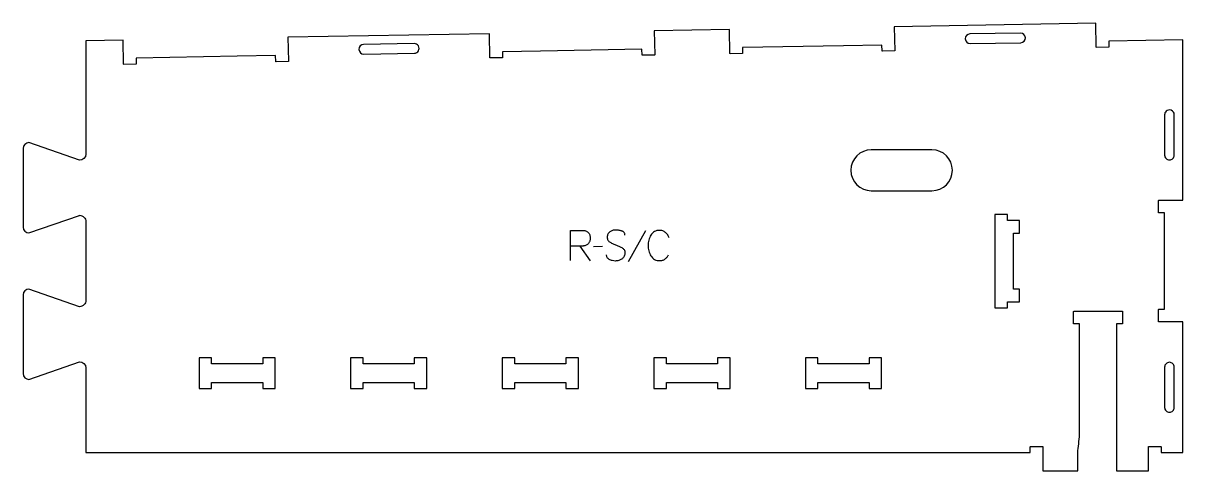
# Model space of a CAD drawing. Extents: x 0 to 1147, y 0 to 443.
import ezdxf

# ---------------------------------------------------------------- set-up
doc = ezdxf.new("R2010")
doc.units = 0
for name, color, linetype in [('1_ANYTOOL_1MMDEEP_LABELS_S', 2, 'CONTINUOUS'), ('3_ANYTOOL_CUTTHROUGH_INSID', 4, 'CONTINUOUS'), ('4_ANYTOOL_CUTTHROUGH_OUTSI', 5, 'CONTINUOUS')]:
    doc.layers.add(name, color=color, linetype=linetype)

msp = doc.modelspace()

# ---------------------------------------------------------------- linework, layer by layer
at = {"layer": '1_ANYTOOL_1MMDEEP_LABELS_S'}
for p, q in [((615.751089, 237.711362), (598.565375, 206.939934)), ((550.736804, 222.625648), (561.193947, 208.139934)), ((573.193947, 222.068505), (564.408232, 221.982791))]:
    msp.add_line(p, q, dxfattribs=at)
for points in [[(541.736804, 208.182791), (541.736804, 238.182791), (553.093947, 238.182791, -0.030274), (554.85976, 238.075775, -0.049), (556.581447, 237.692612, -0.050774), (557.913969, 237.100156, -0.06445), (559.072518, 236.222076, -0.0646), (559.962429, 235.086045, -0.052254), (560.567161, 233.771184, -0.050381), (560.956296, 232.078635, -0.031337), (561.065375, 230.339934, -0.040022), (560.955214, 228.965877, -0.042626), (560.620732, 227.629219, -0.04247), (560.052047, 226.339499, -0.036572), (559.286804, 225.154219, -0.051097), (558.345026, 224.140264, -0.061981), (557.202875, 223.364934, -0.061813), (555.893873, 222.888434, -0.049309), (554.508232, 222.711362, -0.003273), (553.640581, 222.673671, -0.003121), (552.772518, 222.647076, -0.003882), (551.754737, 222.630157, -0.002215), (550.736804, 222.625648), (541.779661, 222.625648)], [(595.436804, 233.597076, 0.071867), (595.24369, 234.933683, 0.100684), (594.617161, 236.114934, 0.047558), (594.142607, 236.591384, 0.038563), (593.592607, 236.980112, 0.037928), (592.89542, 237.32758, 0.026634), (592.158232, 237.582791, 0.028461), (589.134899, 238.268773, 0.041577), (586.051089, 238.525648, 0.036938), (584.54873, 238.414508, 0.041531), (583.083232, 238.070291, 0.041583), (581.705855, 237.493082, 0.038125), (580.436804, 236.704219, 0.057611), (579.366651, 235.712315, 0.065808), (578.572518, 234.491719, 0.06469), (578.095022, 233.032165, 0.046778), (577.951089, 231.497076, 0.052235), (578.113445, 229.947234, 0.075448), (578.658232, 228.497076, 0.076671), (579.574324, 227.324024, 0.061023), (580.779661, 226.439934, 0.021951), (583.808515, 224.912588, 0.018213), (586.951089, 223.632791, -0.02405), (590.052574, 222.327329, -0.02981), (592.993947, 220.697076, -0.068439), (594.135248, 219.731146, -0.079282), (594.943947, 218.479219, -0.076308), (595.368946, 216.900537, -0.047772), (595.393947, 215.254219, -0.046243), (595.100712, 213.57326, -0.06359), (594.451089, 212.002434, -0.064671), (593.478266, 210.718245, -0.057073), (592.222518, 209.704219, -0.067522), (589.25421, 208.341309, -0.070793), (586.029661, 207.839934, -0.064027), (582.890646, 208.202449, -0.070447), (579.965375, 209.382791, -0.054374), (578.806958, 210.232423, -0.074742), (577.908232, 211.343505, -0.075199), (577.385225, 212.649883, -0.057737), (577.222518, 214.054219)], [(639.365375, 230.682791, 0.059291), (637.829214, 233.612207, 0.066881), (635.615375, 236.061362, 0.04529), (634.298389, 236.985239, 0.046757), (632.835018, 237.652434, 0.04633), (631.195106, 238.056765, 0.037303), (629.508232, 238.182791, 0.054828), (627.002592, 237.907205, 0.073548), (624.660018, 237.009576, 0.073729), (622.690696, 235.481344, 0.056205), (621.172518, 233.489934, 0.033355), (619.951349, 231.100058, 0.034965), (619.067161, 228.566719, 0.034911), (618.537133, 225.898712, 0.031589), (618.365375, 223.182791, 0.032085), (618.539878, 220.466162, 0.035383), (619.077875, 217.798862, 0.035431), (619.976364, 215.263705, 0.033598), (621.215375, 212.875648, 0.058628), (622.777576, 210.874763, 0.073381), (624.799304, 209.356005, 0.072539), (627.245277, 208.454951, 0.05208), (629.851089, 208.182791, 0.033243), (631.292464, 208.278727, 0.042283), (632.701089, 208.589934, 0.042766), (633.943786, 209.097023, 0.044269), (635.079661, 209.811362, 0.055485), (637.091456, 211.726263, 0.045948), (638.679661, 214.011362)]]:
    msp.add_lwpolyline(points, format="xyb", dxfattribs=at)
at = {"layer": '3_ANYTOOL_CUTTHROUGH_INSID'}
for points in [[(937.070338, 423.257858), (987.063067, 424.110532, 1), (986.901059, 433.60915), (936.90833, 432.756476, 1)], [(337.070339, 412.784819), (387.063068, 413.637493, 1), (386.90106, 423.136112), (336.908331, 422.283437, 1)], [(1129.499733, 352.749996), (1129.499733, 312.749997, 0.198913), (1130.890973, 309.391235, 0.414214), (1137.608492, 309.391234, 0.198913), (1138.999733, 312.749996), (1138.999733, 352.750004, 0.668179), (1130.890971, 356.108757, 0.198912)], [(839.249733, 277.5), (899.249733, 277.5, 1), (899.249733, 318), (839.249733, 318, 1)], [(1129.499733, 62.750004, 0.198912), (1130.890971, 59.391243, 0.198912), (1134.249728, 57.999996, 0.198912), (1137.608488, 59.391237, 0.198912), (1138.999733, 62.749996), (1138.999733, 102.750004, 0.198913), (1137.608492, 106.108766, 0.198913), (1134.249732, 107.500011, 0.198913), (1130.890973, 106.108765, 0.198913), (1129.499733, 102.750003)]]:
    msp.add_lwpolyline(points, format="xyb", close=True, dxfattribs=at)
for points in [[(973.999733, 254), (961.499733, 254), (961.499733, 161.5), (973.999733, 161.5), (973.999733, 167.5), (985.999733, 167.5), (985.999733, 180), (979.999733, 180), (979.999733, 235.5), (985.999733, 235.5), (985.999733, 248), (973.999733, 248)], [(211.749733, 87.5), (236.999733, 87.5), (236.999733, 81.5), (249.499733, 81.5), (249.499733, 112), (236.999733, 112), (236.999733, 106), (186.499733, 106), (186.499733, 112), (173.999733, 112), (173.999733, 81.5), (186.499733, 81.5), (186.499733, 87.5)], [(336.499733, 106), (336.499733, 112), (323.999733, 112), (323.999733, 81.5), (336.499733, 81.5), (336.499733, 87.5), (386.999733, 87.5), (386.999733, 81.5), (399.499733, 81.5), (399.499733, 112), (386.999733, 112), (386.999733, 106)], [(511.749733, 106), (486.499733, 106), (486.499733, 112), (473.999733, 112), (473.999733, 81.5), (486.499733, 81.5), (486.499733, 87.5), (511.749733, 87.5), (536.999733, 87.5), (536.999733, 81.5), (549.499733, 81.5), (549.499733, 112), (536.999733, 112), (536.999733, 106)], [(636.499733, 106), (636.499733, 112), (623.999733, 112), (623.999733, 81.5), (636.499733, 81.5), (636.499733, 87.5), (686.999733, 87.5), (686.999733, 81.5), (699.499733, 81.5), (699.499733, 112), (686.999733, 112), (686.999733, 106)], [(811.749733, 87.5), (836.999733, 87.5), (836.999733, 81.5), (849.499733, 81.5), (849.499733, 112), (836.999733, 112), (836.999733, 106), (786.499733, 106), (786.499733, 112), (773.999733, 112), (773.999733, 81.5), (786.499733, 81.5), (786.499733, 87.5)]]:
    msp.add_lwpolyline(points, close=True, dxfattribs=at)
at = {"layer": '4_ANYTOOL_CUTTHROUGH_OUTSI'}
msp.add_lwpolyline([(249.831528, 411.255974), (211.754088, 410.59133), (111.803628, 408.846688), (111.903963, 403.097563, -0.414214), (111.658363, 402.843238), (99.66019, 402.633844, -0.414214), (99.405866, 402.879444), (98.99144, 426.625793), (61.992766, 425.979991), (61.999727, 313.77354, -0.411451), (55.75, 307.581361, -0.084369), (55.667412, 307.595396), (5.707953, 325.081348, 0.412073), (0, 319.331501), (0, 241.331501, 0.412073), (5.707953, 235.581655), (55.667412, 253.067606, -0.084369), (55.75, 253.081642, -0.414214), (62, 246.831642), (62, 168.831642, -0.414214), (55.75, 162.581642, -0.084369), (55.667412, 162.595678), (5.707953, 180.081629, 0.412073), (0, 174.331783), (0, 96.331783, 0.412073), (5.707953, 90.581936), (55.667412, 108.067888, -0.084369), (55.75, 108.081923, -0.411451), (61.999727, 101.889752), (61.999733, 18), (211.749733, 18), (511.749733, 18), (811.749733, 18), (996.499733, 18), (996.499733, 23.75, -0.414214), (996.749733, 24), (1008.749733, 24, -0.414214), (1008.999733, 23.75), (1008.999733, 17.75), (1008.999733, 0), (1043.499733, 0), (1043.499733, 17.75, -0.026456), (1043.501131, 17.7764, 0.000019), (1045.411925, 35.7764), (1045.411226, 145.499983), (1039.661226, 145.499983, -0.414214), (1039.411226, 145.749983), (1039.411226, 157.749983, -0.414214), (1039.661226, 157.999983), (1045.661226, 157.999983), (1081.661226, 157.999983), (1087.661226, 157.999983, -0.414214), (1087.911226, 157.749983), (1087.911226, 145.749983, -0.414214), (1087.661226, 145.499983), (1081.911226, 145.499983), (1081.911226, 0), (1113.499733, 0), (1113.499733, 23.75, -0.414214), (1113.749733, 24), (1125.749733, 24, -0.414214), (1125.999733, 23.75), (1125.999733, 18), (1147.499733, 18), (1147.499733, 147.5), (1123.749733, 147.5, -0.414214), (1123.499733, 147.75), (1123.499733, 159.75, -0.414214), (1123.749733, 160), (1129.499733, 160), (1129.499733, 255.5), (1123.749733, 255.5, -0.414214), (1123.499733, 255.75), (1123.499733, 267.75, -0.414214), (1123.749733, 268), (1147.499733, 268), (1147.499735, 426.924841), (1074.294299, 425.647025), (1074.392359, 419.897762, -0.414214), (1074.146658, 419.643535), (1062.148403, 419.438893, -0.414275), (1061.894175, 419.684645), (1061.494204, 443.426341), (862.023267, 439.944562), (862.427278, 416.184969, -0.414214), (862.18155, 415.930769), (850.183272, 415.727439, -0.414214), (849.929072, 415.973167), (849.831527, 421.729013), (811.754086, 421.064369), (711.803626, 419.319727), (711.903961, 413.570602, -0.414214), (711.658362, 413.316277), (699.660189, 413.106883, -0.414214), (699.405864, 413.352483), (698.991439, 437.098831), (661.747113, 436.448742), (624.502786, 435.798627), (624.917213, 412.052156, -0.414214), (624.671614, 411.797832), (612.673441, 411.588437, -0.414214), (612.419117, 411.834037), (612.318782, 417.583161), (511.754087, 415.827849), (474.294301, 415.173986), (474.39236, 409.424723, -0.414214), (474.14666, 409.170496), (462.148405, 408.965854, -0.414275), (461.894177, 409.211606), (461.494205, 432.953302), (262.023268, 429.471523), (262.427279, 405.71193, -0.414214), (262.181551, 405.45773), (250.183274, 405.2544, -0.414214), (249.929074, 405.500128)], format="xyb", close=True, dxfattribs=at)

doc.saveas('drawing.dxf')
